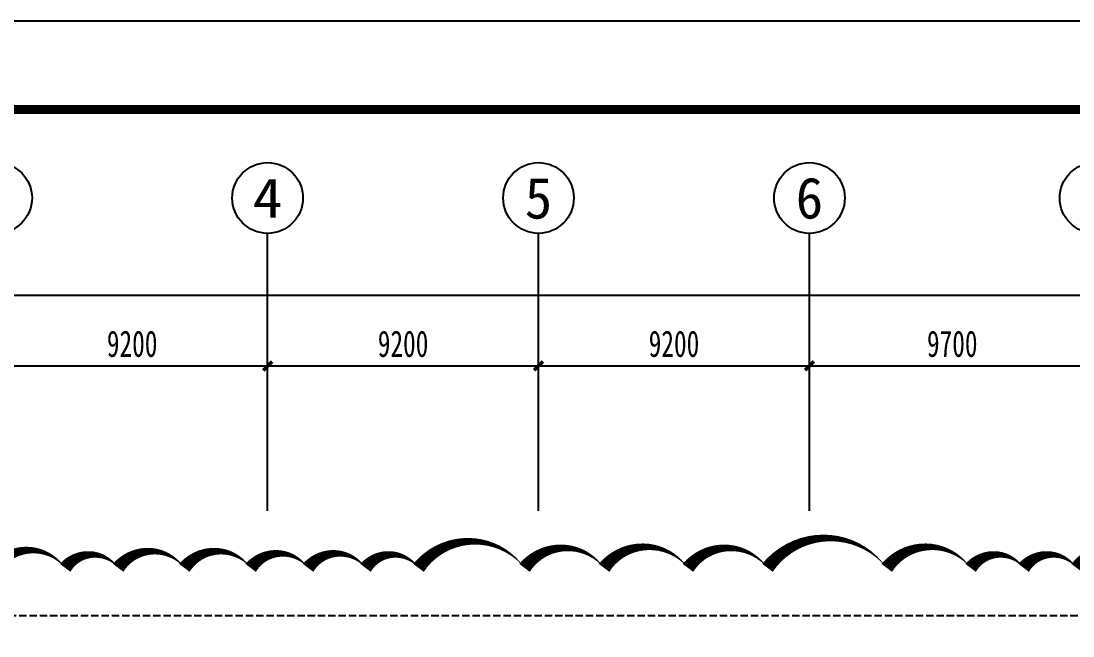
# Model space of a CAD drawing. Header units: millimetres. Extents: x -633009578 to 5705885, y -633235091 to 2571734.
# Drawn here: x 2798047 to 2833770, y 2196588 to 2217460 of the extents above; entities that cross this region are included whole.
import ezdxf
from ezdxf.enums import TextEntityAlignment as Align

# ---------------------------------------------------------------- set-up
doc = ezdxf.new("R2010")
doc.units = ezdxf.units.MM
doc.header["$LTSCALE"] = 1000
doc.header["$MEASUREMENT"] = 0
doc.linetypes.add('DASH', pattern=[0.35, 0.25, -0.1])
doc.layers.get('0').update_dxf_attribs({"color": 9})
for name, color, linetype in [('3T_WOOD', 21, 'Continuous'), ('A-ST-O(室外)', 54, 'Continuous'), ('AXIS_TEXT', 7, 'Continuous'), ('C-AXIS(轴号)', 3, 'Continuous'), ('DIM_MODI', 6, 'Continuous'), ('设备-箱柜', 3, 'Continuous'), ('院图签、封面151013$0$PUB_TITLE', 153, 'Continuous'), ('院图签、封面151013$0$图签文字', 4, 'Continuous')]:
    doc.layers.add(name, color=color, linetype=linetype)
doc.styles.add('_TCH_AXIS', font='simhei.ttf', dxfattribs={"bigfont": 'GBCBIG'})
doc.styles.add('_TCH_DIM_T3', font='simhei.ttf', dxfattribs={"width": 0.707, "bigfont": 'GBCBIG'})
doc.styles.add('COMPLEX', font='simhei.ttf')
doc.styles.add('院图签、封面151013$0$-宋体', font='simhei.ttf', dxfattribs={"width": 0.8})
doc.dimstyles.new('_TCH_ARCH&&300', dxfattribs={"dimtxt": 892.5, "dimasz": 300, "dimexe": 750, "dimexo": 900, "dimgap": 300, "dimtad": 1, "dimdec": 0, "dimzin": 0, "dimdsep": 46, "dimtxsty": '_TCH_DIM_T3', "dimblk": 'ARCHTICK', "dimcen": 0.09, "dimclrt": 7, "dimazin": 2, "dimtfac": 1, "dimtdec": 0, "dimtix": 1, "dimtmove": 2, "dimatfit": 3, "dimfxl": 1, "dimtolj": 1, "dimtzin": 0, "dimarcsym": 0})

# ---------------------------------------------------------------- blocks, each defined once
blk = doc.blocks.new('建筑图框_A1')
at = {"layer": '院图签、封面151013$0$PUB_TITLE'}
blk.add_lwpolyline([(0, 0), (84100, 0), (84100, 59400), (0, 59400)], close=True, dxfattribs=at)
at = {"layer": '院图签、封面151013$0$PUB_TITLE', "const_width": 100}
blk.add_lwpolyline([(2500, 1000), (83100, 1000), (83100, 58400), (2500, 58400)], close=True, dxfattribs=at)
at = {"layer": '院图签、封面151013$0$图签文字', "color": 6, "style": '院图签、封面151013$0$-宋体'}
for tag, height, width, p in [('工程主持人', 400, 0.8, (79991, 29506)), ('审定', 400, 0.8, (79991, 28706)), ('审核', 400, 0.8, (79991, 27906)), ('专业负责人', 400, 0.8, (79991, 27106)), ('校对', 400, 0.8, (79991, 26306)), ('设计', 400, 0.8, (79991, 25506)), ('方案设计人', 400, 0.8, (79991, 24707)), ('工程编号', 300, 0.7, (81000, 8700)), ('版次', 300, 0.7, (78738, 3006)), ('日期', 300, 0.7, (82038, 3000)), ('图号', 200, 0.7, (82538, 2400)), ('比例', 300, 0.7, (78738, 2200)), ('图号_X施', 300, 0.7, (81538, 2200)), ('图号_总数', 200, 0.7, (82538, 2000))]:
    blk.add_attdef(tag, text='', height=height, dxfattribs=dict(at, width=width)).set_placement(p, align=Align.MIDDLE_CENTER)
at = {"layer": '院图签、封面151013$0$图签文字', "color": 6, "style": '院图签、封面151013$0$-宋体', "width": 0.7}
for tag, p in [('建设单位_001', (80936, 7446)), ('工程名称_001', (80934, 6045)), ('图名_001', (79743, 4060))]:
    blk.add_attdef(tag, p, '', height=300, dxfattribs=at)
blk = doc.blocks.new('_ArchTick')
at = {"color": 0, "linetype": 'ByBlock', "const_width": 0.4}
blk.add_lwpolyline([(-0.5, -0.5), (0.5, 0.5)], dxfattribs=at)
blk = doc.blocks.new('*D559')
at = {"layer": 'C-AXIS(轴号)', "color": 0, "lineweight": -2, "transparency": 16777216}
for p, q in [((1121701, 1523757), (1121701, 1530927)), ((1255981, 1523757), (1255981, 1530927)), ((1121701, 1530177), (1255981, 1530177))]:
    blk.add_line(p, q, dxfattribs=at)
at = {"layer": 'Defpoints', "color": 0, "transparency": 16777216}
for p in [(1255981, 1530177), (1121701, 1522857), (1255981, 1522857)]:
    blk.add_point(p, dxfattribs=at)
at = {"layer": 'C-AXIS(轴号)', "color": 0, "linetype": 'ByBlock', "lineweight": -2, "transparency": 16777216, "xscale": 300, "yscale": 300, "zscale": 300, "rotation": 180}
blk.add_blockref('_ArchTick', (1121701, 1530177), dxfattribs=at)
at = {"layer": 'C-AXIS(轴号)', "color": 0, "linetype": 'ByBlock', "lineweight": -2, "transparency": 16777216, "xscale": 300, "yscale": 300, "zscale": 300}
blk.add_blockref('_ArchTick', (1255981, 1530177), dxfattribs=at)
at = {"layer": 'C-AXIS(轴号)', "color": 7, "transparency": 16777216, "insert": (1188841, 1530923), "char_height": 892.5, "attachment_point": 5, "style": '_TCH_DIM_T3'}
blk.add_mtext('\\A1;134280', dxfattribs=at)
blk = doc.blocks.new('*D607')
at = {"layer": 'C-AXIS(轴号)', "color": 0, "lineweight": -2, "transparency": 16777216}
for p, q in [((1141341, 1523757), (1141341, 1528527)), ((1150541, 1523757), (1150541, 1528527)), ((1141341, 1527777), (1150541, 1527777))]:
    blk.add_line(p, q, dxfattribs=at)
at = {"layer": 'Defpoints', "color": 0, "transparency": 16777216}
for p in [(1150541, 1527777), (1141341, 1522857), (1150541, 1522857)]:
    blk.add_point(p, dxfattribs=at)
at = {"layer": 'C-AXIS(轴号)', "color": 0, "linetype": 'ByBlock', "lineweight": -2, "transparency": 16777216, "xscale": 300, "yscale": 300, "zscale": 300, "rotation": 180}
blk.add_blockref('_ArchTick', (1141341, 1527777), dxfattribs=at)
at = {"layer": 'C-AXIS(轴号)', "color": 0, "linetype": 'ByBlock', "lineweight": -2, "transparency": 16777216, "xscale": 300, "yscale": 300, "zscale": 300}
blk.add_blockref('_ArchTick', (1150541, 1527777), dxfattribs=at)
at = {"layer": 'C-AXIS(轴号)', "color": 7, "transparency": 16777216, "insert": (1145941, 1528523), "char_height": 892.5, "attachment_point": 5, "style": '_TCH_DIM_T3'}
blk.add_mtext('\\A1;9200', dxfattribs=at)
blk = doc.blocks.new('*D608')
at = {"layer": 'C-AXIS(轴号)', "color": 0, "lineweight": -2, "transparency": 16777216}
for p, q in [((1150541, 1523757), (1150541, 1528527)), ((1159741, 1523757), (1159741, 1528527)), ((1150541, 1527777), (1159741, 1527777))]:
    blk.add_line(p, q, dxfattribs=at)
at = {"layer": 'Defpoints', "color": 0, "transparency": 16777216}
for p in [(1159741, 1527777), (1150541, 1522857), (1159741, 1522857)]:
    blk.add_point(p, dxfattribs=at)
at = {"layer": 'C-AXIS(轴号)', "color": 0, "linetype": 'ByBlock', "lineweight": -2, "transparency": 16777216, "xscale": 300, "yscale": 300, "zscale": 300, "rotation": 180}
blk.add_blockref('_ArchTick', (1150541, 1527777), dxfattribs=at)
at = {"layer": 'C-AXIS(轴号)', "color": 0, "linetype": 'ByBlock', "lineweight": -2, "transparency": 16777216, "xscale": 300, "yscale": 300, "zscale": 300}
blk.add_blockref('_ArchTick', (1159741, 1527777), dxfattribs=at)
at = {"layer": 'C-AXIS(轴号)', "color": 7, "transparency": 16777216, "insert": (1155141, 1528523), "char_height": 892.5, "attachment_point": 5, "style": '_TCH_DIM_T3'}
blk.add_mtext('\\A1;9200', dxfattribs=at)
blk = doc.blocks.new('*D609')
at = {"layer": 'C-AXIS(轴号)', "color": 0, "lineweight": -2, "transparency": 16777216}
for p, q in [((1159741, 1523757), (1159741, 1528527)), ((1168941, 1523757), (1168941, 1528527)), ((1159741, 1527777), (1168941, 1527777))]:
    blk.add_line(p, q, dxfattribs=at)
at = {"layer": 'Defpoints', "color": 0, "transparency": 16777216}
for p in [(1168941, 1527777), (1159741, 1522857), (1168941, 1522857)]:
    blk.add_point(p, dxfattribs=at)
at = {"layer": 'C-AXIS(轴号)', "color": 0, "linetype": 'ByBlock', "lineweight": -2, "transparency": 16777216, "xscale": 300, "yscale": 300, "zscale": 300, "rotation": 180}
blk.add_blockref('_ArchTick', (1159741, 1527777), dxfattribs=at)
at = {"layer": 'C-AXIS(轴号)', "color": 0, "linetype": 'ByBlock', "lineweight": -2, "transparency": 16777216, "xscale": 300, "yscale": 300, "zscale": 300}
blk.add_blockref('_ArchTick', (1168941, 1527777), dxfattribs=at)
at = {"layer": 'C-AXIS(轴号)', "color": 7, "transparency": 16777216, "insert": (1164341, 1528523), "char_height": 892.5, "attachment_point": 5, "style": '_TCH_DIM_T3'}
blk.add_mtext('\\A1;9200', dxfattribs=at)
blk = doc.blocks.new('*D610')
at = {"layer": 'C-AXIS(轴号)', "color": 0, "lineweight": -2, "transparency": 16777216}
for p, q in [((1168941, 1523757), (1168941, 1528527)), ((1178641, 1523757), (1178641, 1528527)), ((1168941, 1527777), (1178641, 1527777))]:
    blk.add_line(p, q, dxfattribs=at)
at = {"layer": 'Defpoints', "color": 0, "transparency": 16777216}
for p in [(1178641, 1527777), (1168941, 1522857), (1178641, 1522857)]:
    blk.add_point(p, dxfattribs=at)
at = {"layer": 'C-AXIS(轴号)', "color": 0, "linetype": 'ByBlock', "lineweight": -2, "transparency": 16777216, "xscale": 300, "yscale": 300, "zscale": 300, "rotation": 180}
blk.add_blockref('_ArchTick', (1168941, 1527777), dxfattribs=at)
at = {"layer": 'C-AXIS(轴号)', "color": 0, "linetype": 'ByBlock', "lineweight": -2, "transparency": 16777216, "xscale": 300, "yscale": 300, "zscale": 300}
blk.add_blockref('_ArchTick', (1178641, 1527777), dxfattribs=at)
at = {"layer": 'C-AXIS(轴号)', "color": 7, "transparency": 16777216, "insert": (1173791, 1528523), "char_height": 892.5, "attachment_point": 5, "style": '_TCH_DIM_T3'}
blk.add_mtext('\\A1;9700', dxfattribs=at)
blk = doc.blocks.new('_AXISO')
blk.add_circle((0, 0), 0.5)
at = {"layer": 'AXIS_TEXT', "style": 'COMPLEX', "width": 1.041667}
blk.add_attdef('A', text='', height=0.56, dxfattribs=at).set_placement((-0.25, -0.28), (0.25, -0.28), align=Align.FIT)
blk = doc.blocks.new('9-29-1')
at = {"layer": 'A-ST-O(室外)', "linetype": 'DASH'}
blk.add_lwpolyline([(1195550.6, 1519297.1), (1121940.6, 1519297.1)], dxfattribs=at)
at = {"layer": 'C-AXIS(轴号)'}
for p, q in [((1150540.6, 1522857.1), (1150540.6, 1532276.6)), ((1159740.6, 1522857.1), (1159740.6, 1532276.6)), ((1168940.6, 1522857.1), (1168940.6, 1532276.6))]:
    blk.add_line(p, q, dxfattribs=at)
at = {"layer": 'DIM_MODI'}
blk.add_lwpolyline([(1181615.2, 1520921.6, 0, 450, 0.5), (1178015.2, 1520921.6, 0, 450, 0.5), (1176215.2, 1520921.6, 0, 450, 0.5), (1174415.2, 1520921.6, 0, 450, 0.5), (1171565.2, 1520921.6, 0, 450, 0.5), (1167515.2, 1520921.6, 0, 450, 0.5), (1164815.2, 1520921.6, 0, 450, 0.5), (1161965.2, 1520921.6, 0, 450, 0.5), (1159265.2, 1520921.6, 0, 450, 0.5), (1155665.2, 1520921.6, 0, 450, 0.5), (1153865.2, 1520921.6, 0, 450, 0.5), (1151915.2, 1520921.6, 0, 450, 0.5), (1149965.2, 1520921.6, 0, 450, 0.5), (1147715.2, 1520921.6, 0, 450, 0.5), (1145465.2, 1520921.6, 0, 450, 0.5), (1143665.2, 1520921.6, 0, 450, 0.5), (1141265.2, 1520921.6, 0, 450, 0.5)], format="xyseb", dxfattribs=at)
at = {"layer": 'C-AXIS(轴号)'}
ref = blk.add_blockref('_AXISO', (1141340.6, 1533476.6), dxfattribs=dict(at, xscale=2400, yscale=2400, zscale=2400))
ref.add_attrib('A', '3', dxfattribs={"layer": 'AXIS_TEXT', "height": 1397.8, "style": '_TCH_AXIS'}).set_placement((1140874.7, 1532777.7), (1141806.5, 1532777.7), align=Align.FIT)
ref = blk.add_blockref('_AXISO', (1150540.6, 1533476.6), dxfattribs=dict(at, xscale=2400, yscale=2400, zscale=2400))
ref.add_attrib('A', '4', dxfattribs={"layer": 'AXIS_TEXT', "height": 1336.3, "style": '_TCH_AXIS'}).set_placement((1150031.5, 1532808.4), (1151049.7, 1532808.4), align=Align.FIT)
ref = blk.add_blockref('_AXISO', (1159740.6, 1533476.6), dxfattribs=dict(at, xscale=2400, yscale=2400, zscale=2400))
ref.add_attrib('A', '5', dxfattribs={"layer": 'AXIS_TEXT', "height": 1397.8, "style": '_TCH_AXIS'}).set_placement((1159274.7, 1532777.7), (1160206.5, 1532777.7), align=Align.FIT)
ref = blk.add_blockref('_AXISO', (1168940.6, 1533476.6), dxfattribs=dict(at, xscale=2400, yscale=2400, zscale=2400))
ref.add_attrib('A', '6', dxfattribs={"layer": 'AXIS_TEXT', "height": 1397.8, "style": '_TCH_AXIS'}).set_placement((1168474.7, 1532777.7), (1169406.5, 1532777.7), align=Align.FIT)
ref = blk.add_blockref('_AXISO', (1178640.6, 1533476.6), dxfattribs=dict(at, xscale=2400, yscale=2400, zscale=2400))
ref.add_attrib('A', '7', dxfattribs={"layer": 'AXIS_TEXT', "height": 1397.8, "style": '_TCH_AXIS'}).set_placement((1178174.7, 1532777.7), (1179106.5, 1532777.7), align=Align.FIT)
for p1, p2, distance, picture, middle in [((1121700.6, 1522857.1), (1255980.6, 1522857.1), 7319.5, '*D559', (1188840.6, 1530922.8)), ((1141340.6, 1522857.1), (1150540.6, 1522857.1), 4919.5, '*D607', (1145940.6, 1528522.8)), ((1150540.6, 1522857.1), (1159740.6, 1522857.1), 4919.5, '*D608', (1155140.6, 1528522.8)), ((1159740.6, 1522857.1), (1168940.6, 1522857.1), 4919.5, '*D609', (1164340.6, 1528522.8)), ((1168940.6, 1522857.1), (1178640.6, 1522857.1), 4919.5, '*D610', (1173790.6, 1528522.8))]:
    dim = blk.add_aligned_dim(p1=p1, p2=p2, distance=distance, dimstyle='_TCH_ARCH&&300', dxfattribs=at)
    dim.commit()
    dim.dimension.update_dxf_attribs({"geometry": picture, "text_midpoint": middle})

msp = doc.modelspace()

# ---------------------------------------------------------------- block references
at = {"layer": '3T_WOOD'}
msp.add_blockref('9-29-1', (1655879.4, 677977.5), dxfattribs=at)
at = {"layer": '设备-箱柜', "xscale": 3, "yscale": 3}
msp.add_blockref('建筑图框_A1', (2725055.4, 2039260.2, 0), dxfattribs=at)

doc.saveas('drawing.dxf')
